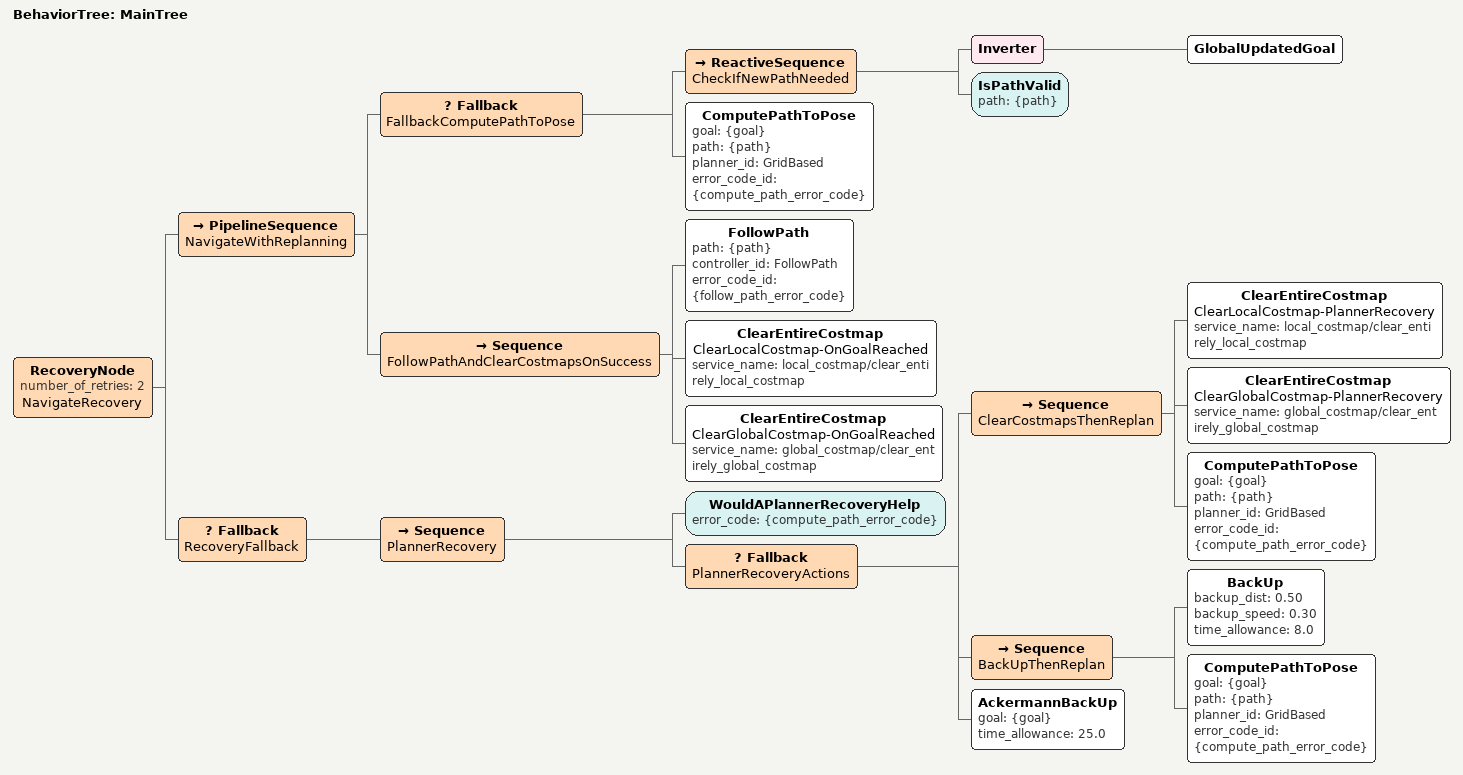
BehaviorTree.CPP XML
<root BTCPP_format="4" main_tree_to_execute="MainTree">
  <BehaviorTree ID="MainTree">
    <RecoveryNode number_of_retries="2" name="NavigateRecovery">
      <PipelineSequence name="NavigateWithReplanning">
        <Fallback name="FallbackComputePathToPose">
          <ReactiveSequence name="CheckIfNewPathNeeded">
            <Inverter>
              <GlobalUpdatedGoal/>
            </Inverter>
            <IsPathValid path="{path}"/>
          </ReactiveSequence>
          <ComputePathToPose
            goal="{goal}"
            path="{path}"
            planner_id="GridBased"
            error_code_id="{compute_path_error_code}"/>
        </Fallback>
        <Sequence name="FollowPathAndClearCostmapsOnSuccess">
          <FollowPath
            path="{path}"
            controller_id="FollowPath"
            error_code_id="{follow_path_error_code}"/>
          <ClearEntireCostmap
            name="ClearLocalCostmap-OnGoalReached"
            service_name="local_costmap/clear_entirely_local_costmap"/>
          <ClearEntireCostmap
            name="ClearGlobalCostmap-OnGoalReached"
            service_name="global_costmap/clear_entirely_global_costmap"/>
        </Sequence>
      </PipelineSequence>
      <Fallback name="RecoveryFallback">
        <Sequence name="PlannerRecovery">
          <WouldAPlannerRecoveryHelp error_code="{compute_path_error_code}"/>
          <Fallback name="PlannerRecoveryActions">
            <Sequence name="ClearCostmapsThenReplan">
              <ClearEntireCostmap
                name="ClearLocalCostmap-PlannerRecovery"
                service_name="local_costmap/clear_entirely_local_costmap"/>
              <ClearEntireCostmap
                name="ClearGlobalCostmap-PlannerRecovery"
                service_name="global_costmap/clear_entirely_global_costmap"/>
              <ComputePathToPose
                goal="{goal}"
                path="{path}"
                planner_id="GridBased"
                error_code_id="{compute_path_error_code}"/>
            </Sequence>
            <Sequence name="BackUpThenReplan">
              <BackUp backup_dist="0.50" backup_speed="0.30" time_allowance="8.0"/>
              <ComputePathToPose
                goal="{goal}"
                path="{path}"
                planner_id="GridBased"
                error_code_id="{compute_path_error_code}"/>
            </Sequence>
            <AckermannBackUp goal="{goal}" time_allowance="25.0"/>
          </Fallback>
        </Sequence>
      </Fallback>
    </RecoveryNode>
  </BehaviorTree>
</root>
